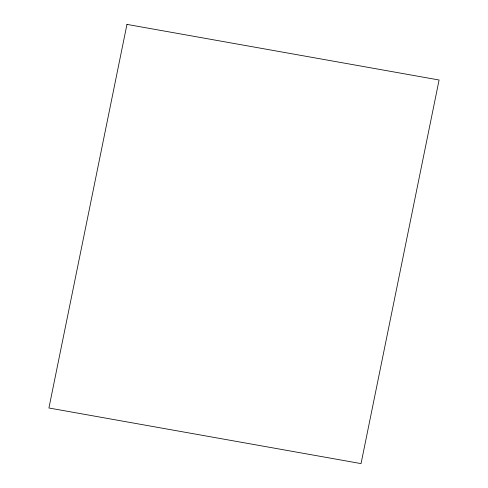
<?xml version="1.0" encoding="UTF-8"?>
<svg xmlns="http://www.w3.org/2000/svg" width="488" height="488" viewBox="0 0 488 488"><rect width="100%" height="100%" fill="white"/><g stroke="black" fill="none" stroke-linecap="round" stroke-linejoin="round"><path stroke-width="0.73" d="M126.959 24.4L48.916 407.998L361.041 463.6L439.084 80.002L126.959 24.4"/></g></svg>
